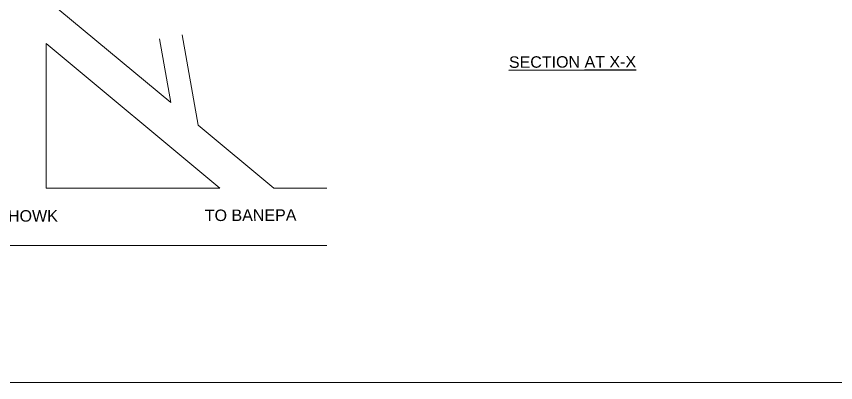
# Model space of a CAD drawing. Header units: inches. Extents: x 4069 to 291496, y -47643 to 12535.
# Drawn here: x 108676 to 109534, y -28023 to -27640 of the extents above; entities that cross this region are included whole.
import ezdxf

# ---------------------------------------------------------------- set-up
doc = ezdxf.new("R2010")
doc.units = ezdxf.units.IN
doc.header["$LTSCALE"] = 5
doc.header["$MEASUREMENT"] = 0
doc.layers.add('A-WALL', color=7, linetype='Continuous', lineweight=9)
doc.layers.add('ele1', color=21, linetype='Continuous', lineweight=20)
doc.layers.add('column', color=4, linetype='Continuous')
doc.styles.add('DIMTEXT', font='arial.ttf', dxfattribs={"height": 8})

msp = doc.modelspace()

# ---------------------------------------------------------------- linework, layer by layer
at = {"layer": 'A-WALL', "ltscale": 5}
for p, q in [((108838.00804, -27729.71998), (108707.36714, -27621.0891)), ((108866.62671, -27753.51706), (108849.76715, -27658.9058)), ((108707.36714, -27819.21165), (108707.36714, -27667.9089)), ((108889.32579, -27819.21165), (108707.36714, -27667.9089)), ((108838.00804, -27729.71998), (108826.13937, -27663.11623)), ((108945.63189, -27819.21165), (108866.62671, -27753.51706)), ((108707.36714, -27819.21165), (108889.32579, -27819.21165)), ((108945.63189, -27819.21165), (109001.39674, -27819.21165)), ((108311.30154, -27879.21165), (109001.39674, -27879.21165))]:
    msp.add_line(p, q, dxfattribs=at)
at = {"layer": 'ele1'}
msp.add_lwpolyline([(107083.11723, -25867.41595), (110168.08168, -25867.41595), (110168.08168, -28022.74893), (107083.11723, -28022.74893)], close=True, dxfattribs=at)
msp.add_lwpolyline([(107083.11723, -25867.41595), (110168.08168, -25867.41595), (110168.08168, -28022.74893), (107083.11723, -28022.74893)], close=True, dxfattribs=at)

# ---------------------------------------------------------------- texts
at = {"layer": 'column', "color": 0, "char_height": 12, "width": 216.2724828, "attachment_point": 2, "rotation": 0.20565602, "style": 'DIMTEXT'}
for s, insert in [('{\\LSECTION AT X-X}', (109258.48276, -27681.12649)), ('JAGATI CHOWK', (108655.81925, -27842.41197)), ('TO BANEPA', (108921.45921, -27841.56368))]:
    msp.add_mtext(s, dxfattribs=dict(at, insert=insert))

doc.saveas('drawing.dxf')
